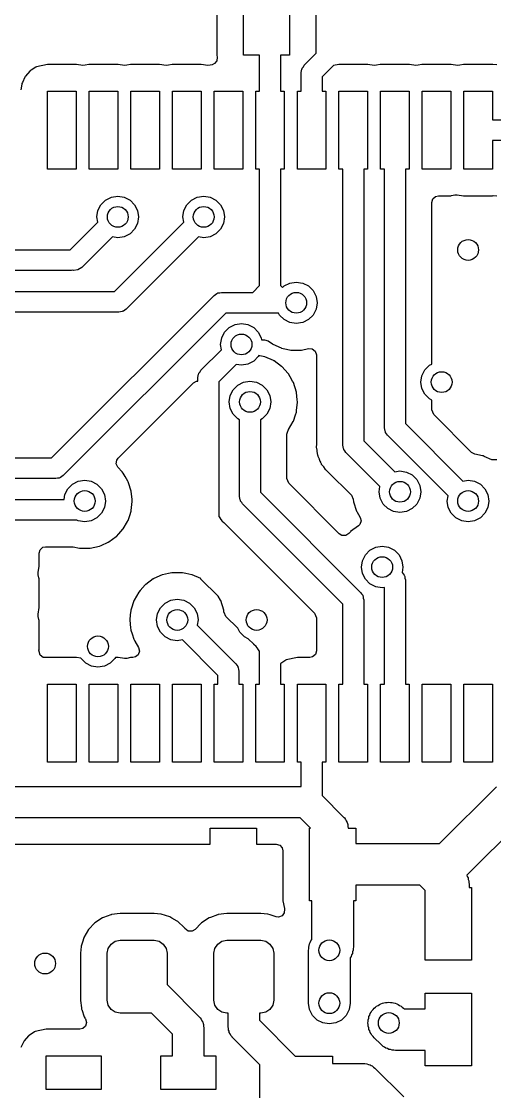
# Model space of a CAD drawing. Extents: x 0.01 to 3.57, y 0.02 to 1.96.
# Drawn here: x 2.294 to 2.652, y 0.691 to 1.501 of the extents above; entities that cross this region are included whole.
import ezdxf

# ---------------------------------------------------------------- set-up
doc = ezdxf.new("R2010")
doc.units = 0
doc.header["$MEASUREMENT"] = 0
doc.layers.add('BLACK', color=7, linetype='CONTINUOUS')

msp = doc.modelspace()

# ---------------------------------------------------------------- linework, layer by layer
at = {"layer": 'BLACK', "linetype": 'CONTINUOUS'}
for p, q in [((2.44134, 1.53022), (2.44134, 1.47522)), ((2.46154, 1.47522), (2.46154, 1.53022)), ((2.49654, 1.53022), (2.49654, 1.47522)), ((2.51673, 1.47655), (2.51673, 1.53022)), ((2.44134, 1.47522), (2.44166, 1.47372)), ((2.47382, 1.47522), (2.46154, 1.47522)), ((2.47382, 1.44795), (2.47382, 1.47522)), ((2.49654, 1.47522), (2.48957, 1.47522)), ((2.48957, 1.47522), (2.48957, 1.44795)), ((2.50762, 1.46744), (2.51673, 1.47655)), ((2.30462, 1.46608), (2.30108, 1.46381)), ((2.305, 1.46632), (2.30462, 1.46608)), ((2.30462, 1.46608), (2.30462, 1.46608)), ((2.31339, 1.46815), (2.305, 1.46632)), ((2.33504, 1.46815), (2.31339, 1.46815)), ((2.33521, 1.46812), (2.33504, 1.46815)), ((2.34008, 1.46742), (2.33521, 1.46812)), ((2.33521, 1.46812), (2.33521, 1.46812)), ((2.34184, 1.46749), (2.34008, 1.46742)), ((2.34462, 1.46809), (2.34184, 1.46749)), ((2.34488, 1.46815), (2.34462, 1.46809)), ((2.34462, 1.46809), (2.34462, 1.46809)), ((2.36654, 1.46815), (2.34488, 1.46815)), ((2.36671, 1.46812), (2.36654, 1.46815)), ((2.37158, 1.46742), (2.36671, 1.46812)), ((2.36671, 1.46812), (2.36671, 1.46812)), ((2.37334, 1.46749), (2.37158, 1.46742)), ((2.37612, 1.46809), (2.37334, 1.46749)), ((2.37638, 1.46815), (2.37612, 1.46809)), ((2.37612, 1.46809), (2.37612, 1.46809)), ((2.39803, 1.46815), (2.37638, 1.46815)), ((2.39821, 1.46812), (2.39803, 1.46815)), ((2.40307, 1.46742), (2.39821, 1.46812)), ((2.39821, 1.46812), (2.39821, 1.46812)), ((2.40483, 1.46749), (2.40307, 1.46742)), ((2.40761, 1.46809), (2.40483, 1.46749)), ((2.40787, 1.46815), (2.40761, 1.46809)), ((2.40761, 1.46809), (2.40761, 1.46809)), ((2.42953, 1.46815), (2.40787, 1.46815)), ((2.4297, 1.46812), (2.42953, 1.46815)), ((2.43457, 1.46742), (2.4297, 1.46812)), ((2.4297, 1.46812), (2.4297, 1.46812)), ((2.43633, 1.46749), (2.43457, 1.46742)), ((2.43787, 1.46782), (2.43633, 1.46749)), ((2.43979, 1.4687), (2.43787, 1.46782)), ((2.44146, 1.47094), (2.43979, 1.4687)), ((2.44166, 1.47372), (2.44146, 1.47094)), ((2.5061, 1.4653), (2.50692, 1.46632)), ((2.50692, 1.46632), (2.50762, 1.46744)), ((2.5297, 1.46724), (2.52106, 1.45861)), ((2.53386, 1.46815), (2.5297, 1.46724)), ((2.55551, 1.46815), (2.53386, 1.46815)), ((2.55569, 1.46812), (2.55551, 1.46815)), ((2.56055, 1.46742), (2.55569, 1.46812)), ((2.55569, 1.46812), (2.55569, 1.46812)), ((2.56231, 1.46749), (2.56055, 1.46742)), ((2.56509, 1.46809), (2.56231, 1.46749)), ((2.56535, 1.46815), (2.56509, 1.46809)), ((2.56509, 1.46809), (2.56509, 1.46809)), ((2.58701, 1.46815), (2.56535, 1.46815)), ((2.58718, 1.46812), (2.58701, 1.46815)), ((2.59205, 1.46742), (2.58718, 1.46812)), ((2.58718, 1.46812), (2.58718, 1.46812)), ((2.59381, 1.46749), (2.59205, 1.46742)), ((2.59659, 1.46809), (2.59381, 1.46749)), ((2.59685, 1.46815), (2.59659, 1.46809)), ((2.59659, 1.46809), (2.59659, 1.46809)), ((2.6185, 1.46815), (2.59685, 1.46815)), ((2.61868, 1.46812), (2.6185, 1.46815)), ((2.62354, 1.46742), (2.61868, 1.46812)), ((2.61868, 1.46812), (2.61868, 1.46812)), ((2.6253, 1.46749), (2.62354, 1.46742)), ((2.62809, 1.46809), (2.6253, 1.46749)), ((2.62835, 1.46815), (2.62809, 1.46809)), ((2.62809, 1.46809), (2.62809, 1.46809)), ((2.65, 1.46815), (2.62835, 1.46815)), ((2.65017, 1.46812), (2.65, 1.46815)), ((2.65018, 1.46812), (2.65017, 1.46812)), ((2.65323, 1.46768), (2.65018, 1.46812)), ((2.29625, 1.45855), (2.29441, 1.45453)), ((2.2964, 1.45887), (2.29625, 1.45855)), ((2.29625, 1.45855), (2.29625, 1.45855)), ((2.29663, 1.45914), (2.2964, 1.45887)), ((2.29993, 1.46295), (2.29663, 1.45914)), ((2.29663, 1.45914), (2.29663, 1.45914)), ((2.30016, 1.46322), (2.29993, 1.46295)), ((2.29993, 1.46295), (2.29993, 1.46295)), ((2.30108, 1.46381), (2.30016, 1.46322)), ((2.50531, 1.46188), (2.50561, 1.46317)), ((2.50531, 1.44795), (2.50531, 1.46188)), ((2.50561, 1.46317), (2.50576, 1.46447)), ((2.50576, 1.46447), (2.506, 1.46486)), ((2.506, 1.46486), (2.5061, 1.4653)), ((2.52106, 1.45861), (2.52106, 1.44795)), ((2.29396, 1.45329), (2.29332, 1.44886)), ((2.29401, 1.45364), (2.29396, 1.45329)), ((2.29441, 1.45453), (2.29401, 1.45364)), ((2.31339, 1.3889), (2.31339, 1.44795)), ((2.31339, 1.44795), (2.33504, 1.44795)), ((2.33504, 1.44795), (2.33504, 1.3889)), ((2.34488, 1.3889), (2.34488, 1.44795)), ((2.34488, 1.44795), (2.36654, 1.44795)), ((2.36654, 1.44795), (2.36654, 1.3889)), ((2.37638, 1.3889), (2.37638, 1.44795)), ((2.37638, 1.44795), (2.39803, 1.44795)), ((2.39803, 1.44795), (2.39803, 1.3889)), ((2.40787, 1.3889), (2.40787, 1.44795)), ((2.40787, 1.44795), (2.42953, 1.44795)), ((2.42953, 1.44795), (2.42953, 1.3889)), ((2.43937, 1.3889), (2.43937, 1.44795)), ((2.43937, 1.44795), (2.46102, 1.44795)), ((2.46102, 1.44795), (2.46102, 1.3889)), ((2.47087, 1.3889), (2.47087, 1.44795)), ((2.47087, 1.44795), (2.47382, 1.44795)), ((2.48957, 1.44795), (2.49252, 1.44795)), ((2.49252, 1.44795), (2.49252, 1.3889)), ((2.50236, 1.3889), (2.50236, 1.44795)), ((2.50236, 1.44795), (2.50531, 1.44795)), ((2.52106, 1.44795), (2.52402, 1.44795)), ((2.52402, 1.44795), (2.52402, 1.3889)), ((2.53386, 1.3889), (2.53386, 1.44795)), ((2.53386, 1.44795), (2.55551, 1.44795)), ((2.55551, 1.44795), (2.55551, 1.3889)), ((2.56535, 1.3889), (2.56535, 1.44795)), ((2.56535, 1.44795), (2.58701, 1.44795)), ((2.58701, 1.44795), (2.58701, 1.3889)), ((2.59685, 1.3889), (2.59685, 1.44795)), ((2.59685, 1.44795), (2.6185, 1.44795)), ((2.6185, 1.44795), (2.6185, 1.3889)), ((2.62835, 1.3889), (2.62835, 1.44795)), ((2.62835, 1.44795), (2.65, 1.44795)), ((2.65, 1.44795), (2.65, 1.4263)), ((2.65, 1.4263), (2.66249, 1.4263)), ((2.66575, 1.41055), (2.65, 1.41055)), ((2.65, 1.41055), (2.65, 1.3889)), ((2.33504, 1.3889), (2.31339, 1.3889)), ((2.36654, 1.3889), (2.34488, 1.3889)), ((2.39803, 1.3889), (2.37638, 1.3889)), ((2.42953, 1.3889), (2.40787, 1.3889)), ((2.46102, 1.3889), (2.43937, 1.3889)), ((2.47382, 1.3889), (2.47087, 1.3889)), ((2.47382, 1.30082), (2.47382, 1.3889)), ((2.49252, 1.3889), (2.48957, 1.3889)), ((2.48957, 1.3889), (2.48957, 1.30082)), ((2.52402, 1.3889), (2.50236, 1.3889)), ((2.53681, 1.3889), (2.53386, 1.3889)), ((2.53681, 1.18002), (2.53681, 1.3889)), ((2.55551, 1.3889), (2.55256, 1.3889)), ((2.55256, 1.3889), (2.55256, 1.18329)), ((2.56831, 1.3889), (2.56535, 1.3889)), ((2.56831, 1.19307), (2.56831, 1.3889)), ((2.58701, 1.3889), (2.58406, 1.3889)), ((2.58406, 1.3889), (2.58406, 1.19633)), ((2.6185, 1.3889), (2.59685, 1.3889)), ((2.65, 1.3889), (2.62835, 1.3889)), ((2.60697, 1.36825), (2.60904, 1.3687)), ((2.60904, 1.3687), (2.6185, 1.3687)), ((2.6185, 1.3687), (2.61905, 1.36882)), ((2.61905, 1.36882), (2.62155, 1.36936)), ((2.62155, 1.36936), (2.62331, 1.36943)), ((2.62331, 1.36943), (2.62817, 1.36873)), ((2.62817, 1.36873), (2.62817, 1.36873)), ((2.62817, 1.36873), (2.62835, 1.3687)), ((2.62835, 1.3687), (2.65, 1.3687)), ((2.65, 1.3687), (2.65055, 1.36882)), ((2.65055, 1.36882), (2.65334, 1.36862)), ((2.35156, 1.35758), (2.35379, 1.36197)), ((2.35379, 1.36197), (2.35728, 1.36546)), ((2.35728, 1.36546), (2.36167, 1.36769)), ((2.36167, 1.36769), (2.36654, 1.36846)), ((2.36654, 1.36846), (2.3714, 1.36769)), ((2.3714, 1.36769), (2.37579, 1.36546)), ((2.37579, 1.36546), (2.37928, 1.36197)), ((2.37928, 1.36197), (2.38151, 1.35758)), ((2.41656, 1.35758), (2.41879, 1.36197)), ((2.41879, 1.36197), (2.42228, 1.36546)), ((2.42228, 1.36546), (2.42667, 1.36769)), ((2.42667, 1.36769), (2.43154, 1.36846)), ((2.43154, 1.36846), (2.4364, 1.36769)), ((2.4364, 1.36769), (2.44079, 1.36546)), ((2.44079, 1.36546), (2.44428, 1.36197)), ((2.44428, 1.36197), (2.44651, 1.35758)), ((2.60407, 1.36374), (2.60486, 1.36642)), ((2.60407, 1.24137), (2.60407, 1.36374)), ((2.60486, 1.36642), (2.60697, 1.36825)), ((2.35079, 1.35272), (2.35156, 1.35758)), ((2.35142, 1.34873), (2.35079, 1.35272)), ((2.38151, 1.35758), (2.38228, 1.35272)), ((2.38228, 1.35272), (2.38151, 1.34785)), ((2.41579, 1.35272), (2.41656, 1.35758)), ((2.41642, 1.34873), (2.41579, 1.35272)), ((2.44651, 1.35758), (2.44728, 1.35272)), ((2.44728, 1.35272), (2.44651, 1.34785)), ((2.33056, 1.32787), (2.35142, 1.34873)), ((2.36406, 1.29638), (2.41642, 1.34873)), ((2.38151, 1.34785), (2.37928, 1.34346)), ((2.44651, 1.34785), (2.44428, 1.34346)), ((2.36255, 1.3376), (2.33938, 1.31442)), ((2.36654, 1.33697), (2.36255, 1.3376)), ((2.3714, 1.33774), (2.36654, 1.33697)), ((2.37579, 1.33998), (2.3714, 1.33774)), ((2.42755, 1.3376), (2.37288, 1.28293)), ((2.37928, 1.34346), (2.37579, 1.33998)), ((2.43154, 1.33697), (2.42755, 1.3376)), ((2.4364, 1.33774), (2.43154, 1.33697)), ((2.44079, 1.33998), (2.4364, 1.33774)), ((2.44428, 1.34346), (2.44079, 1.33998)), ((2.28681, 1.32787), (2.33056, 1.32787)), ((2.33154, 1.31213), (2.28681, 1.31213)), ((2.33247, 1.31234), (2.33154, 1.31213)), ((2.33293, 1.31218), (2.33247, 1.31234)), ((2.33641, 1.31256), (2.33293, 1.31218)), ((2.33938, 1.31442), (2.33641, 1.31256)), ((2.28681, 1.29638), (2.36406, 1.29638)), ((2.46859, 1.29559), (2.47382, 1.30082)), ((2.48957, 1.30082), (2.4911, 1.29928)), ((2.4911, 1.29928), (2.49228, 1.30046)), ((2.49228, 1.30046), (2.49667, 1.30269)), ((2.49667, 1.30269), (2.50154, 1.30346)), ((2.50154, 1.30346), (2.5064, 1.30269)), ((2.5064, 1.30269), (2.51079, 1.30046)), ((2.51079, 1.30046), (2.51428, 1.29697)), ((2.51428, 1.29697), (2.51651, 1.29258)), ((2.31646, 1.17039), (2.43936, 1.29329)), ((2.43936, 1.29329), (2.44048, 1.29399)), ((2.44048, 1.29399), (2.44151, 1.29481)), ((2.44151, 1.29481), (2.44195, 1.29491)), ((2.44195, 1.29491), (2.44233, 1.29515)), ((2.44233, 1.29515), (2.44364, 1.2953)), ((2.44364, 1.2953), (2.44492, 1.29559)), ((2.44492, 1.29559), (2.46859, 1.29559)), ((2.51651, 1.29258), (2.51728, 1.28772)), ((2.51728, 1.28772), (2.51651, 1.28285)), ((2.36732, 1.28063), (2.28681, 1.28063)), ((2.44818, 1.27984), (2.32528, 1.15694)), ((2.36861, 1.28092), (2.36732, 1.28063)), ((2.36991, 1.28107), (2.36861, 1.28092)), ((2.3703, 1.28131), (2.36991, 1.28107)), ((2.37074, 1.28141), (2.3703, 1.28131)), ((2.37177, 1.28223), (2.37074, 1.28141)), ((2.37288, 1.28293), (2.37177, 1.28223)), ((2.48809, 1.27984), (2.44818, 1.27984)), ((2.4888, 1.27846), (2.48809, 1.27984)), ((2.51651, 1.28285), (2.51428, 1.27846)), ((2.45524, 1.2712), (2.46011, 1.27197)), ((2.46011, 1.27197), (2.46498, 1.2712)), ((2.49228, 1.27498), (2.4888, 1.27846)), ((2.49667, 1.27274), (2.49228, 1.27498)), ((2.50154, 1.27197), (2.49667, 1.27274)), ((2.5064, 1.27274), (2.50154, 1.27197)), ((2.51079, 1.27498), (2.5064, 1.27274)), ((2.51428, 1.27846), (2.51079, 1.27498)), ((2.44513, 1.26109), (2.44737, 1.26548)), ((2.44737, 1.26548), (2.45085, 1.26896)), ((2.45085, 1.26896), (2.45524, 1.2712)), ((2.46498, 1.2712), (2.46937, 1.26896)), ((2.46937, 1.26896), (2.47285, 1.26548)), ((2.47285, 1.26548), (2.47509, 1.26109)), ((2.44436, 1.25622), (2.44513, 1.26109)), ((2.44499, 1.25224), (2.44436, 1.25622)), ((2.47509, 1.26109), (2.47529, 1.25982)), ((2.47529, 1.25982), (2.47746, 1.25982)), ((2.47746, 1.25982), (2.48038, 1.25888)), ((2.48038, 1.25888), (2.48355, 1.25657)), ((2.48355, 1.25657), (2.48379, 1.25646)), ((2.48379, 1.25646), (2.48379, 1.25646)), ((2.48379, 1.25646), (2.49004, 1.25368)), ((2.42947, 1.23672), (2.44499, 1.25224)), ((2.4733, 1.24785), (2.47285, 1.24696)), ((2.47397, 1.2477), (2.4733, 1.24785)), ((2.47765, 1.24692), (2.47397, 1.2477)), ((2.49004, 1.25368), (2.49042, 1.25351)), ((2.49042, 1.25351), (2.4941, 1.25273)), ((2.4941, 1.25273), (2.49752, 1.252)), ((2.49752, 1.252), (2.49752, 1.252)), ((2.49752, 1.252), (2.49778, 1.25195)), ((2.49778, 1.25195), (2.50529, 1.25195)), ((2.50529, 1.25195), (2.50555, 1.252)), ((2.50555, 1.252), (2.5108, 1.25312)), ((2.50555, 1.252), (2.50555, 1.252)), ((2.5108, 1.25312), (2.51359, 1.25291)), ((2.51359, 1.25291), (2.51582, 1.25122)), ((2.51582, 1.25122), (2.51679, 1.24827)), ((2.51679, 1.24827), (2.51679, 1.18105)), ((2.45613, 1.2411), (2.44291, 1.22789)), ((2.46011, 1.24047), (2.45613, 1.2411)), ((2.46498, 1.24124), (2.46011, 1.24047)), ((2.46937, 1.24348), (2.46498, 1.24124)), ((2.47285, 1.24696), (2.46937, 1.24348)), ((2.47789, 1.24682), (2.47765, 1.24692)), ((2.48428, 1.24397), (2.47789, 1.24682)), ((2.47789, 1.24682), (2.47789, 1.24682)), ((2.48452, 1.24386), (2.48428, 1.24397)), ((2.48428, 1.24397), (2.48428, 1.24397)), ((2.48473, 1.24371), (2.48452, 1.24386)), ((2.49039, 1.2396), (2.48473, 1.24371)), ((2.48473, 1.24371), (2.48473, 1.24371)), ((2.4906, 1.23944), (2.49039, 1.2396)), ((2.49039, 1.2396), (2.49039, 1.2396)), ((2.49077, 1.23925), (2.4906, 1.23944)), ((2.49512, 1.23442), (2.49077, 1.23925)), ((2.49077, 1.23925), (2.49077, 1.23925)), ((2.59879, 1.23697), (2.60228, 1.24046)), ((2.60228, 1.24046), (2.60407, 1.24137)), ((2.42717, 1.23116), (2.42746, 1.23245)), ((2.42717, 1.22835), (2.42717, 1.23116)), ((2.42746, 1.23245), (2.42761, 1.23375)), ((2.42761, 1.23375), (2.42785, 1.23414)), ((2.42785, 1.23414), (2.42795, 1.23458)), ((2.42795, 1.23458), (2.42877, 1.2356)), ((2.42877, 1.2356), (2.42947, 1.23672)), ((2.49563, 1.23386), (2.49512, 1.23442)), ((2.49684, 1.23177), (2.49563, 1.23386)), ((2.49876, 1.22843), (2.49684, 1.23177)), ((2.59579, 1.22772), (2.59656, 1.23258)), ((2.59656, 1.23258), (2.59879, 1.23697)), ((2.36679, 1.17014), (2.42373, 1.22708)), ((2.42373, 1.22708), (2.42618, 1.22842)), ((2.42618, 1.22842), (2.42717, 1.22835)), ((2.44291, 1.22789), (2.44291, 1.12608)), ((2.45379, 1.22197), (2.45728, 1.22546)), ((2.45728, 1.22546), (2.46167, 1.22769)), ((2.46167, 1.22769), (2.46654, 1.22846)), ((2.46654, 1.22846), (2.4714, 1.22769)), ((2.4714, 1.22769), (2.47579, 1.22546)), ((2.47579, 1.22546), (2.47928, 1.22197)), ((2.49939, 1.22734), (2.49876, 1.22843)), ((2.50171, 1.22019), (2.49939, 1.22734)), ((2.59656, 1.22285), (2.59579, 1.22772)), ((2.45079, 1.21272), (2.45156, 1.21758)), ((2.45156, 1.21758), (2.45379, 1.22197)), ((2.47928, 1.22197), (2.48151, 1.21758)), ((2.48151, 1.21758), (2.48228, 1.21272)), ((2.50174, 1.21994), (2.50171, 1.22019)), ((2.50234, 1.21425), (2.50174, 1.21994)), ((2.50174, 1.21994), (2.50174, 1.21994)), ((2.59879, 1.21846), (2.59656, 1.22285)), ((2.60228, 1.21498), (2.59879, 1.21846)), ((2.60407, 1.21406), (2.60228, 1.21498)), ((2.45156, 1.20785), (2.45079, 1.21272)), ((2.45379, 1.20346), (2.45156, 1.20785)), ((2.48151, 1.20785), (2.47928, 1.20346)), ((2.48228, 1.21272), (2.48151, 1.20785)), ((2.50181, 1.20616), (2.50247, 1.21246)), ((2.5025, 1.21272), (2.50234, 1.21425)), ((2.50247, 1.21246), (2.5025, 1.21272)), ((2.60407, 1.20668), (2.60407, 1.21406)), ((2.45728, 1.19998), (2.45379, 1.20346)), ((2.45866, 1.19927), (2.45728, 1.19998)), ((2.45866, 1.1411), (2.45866, 1.19927)), ((2.47579, 1.19998), (2.47441, 1.19927)), ((2.47441, 1.19927), (2.47441, 1.14436)), ((2.47928, 1.20346), (2.47579, 1.19998)), ((2.49939, 1.19809), (2.50094, 1.20286)), ((2.50094, 1.20286), (2.50163, 1.20499)), ((2.50163, 1.20499), (2.50171, 1.20524)), ((2.50163, 1.20499), (2.50163, 1.20499)), ((2.50171, 1.20524), (2.50181, 1.20616)), ((2.60553, 1.20317), (2.60407, 1.20668)), ((2.63416, 1.17454), (2.60553, 1.20317)), ((2.49443, 1.18836), (2.49538, 1.19127)), ((2.49538, 1.19127), (2.49546, 1.19138)), ((2.49546, 1.19138), (2.49563, 1.19158)), ((2.49563, 1.19158), (2.4958, 1.19187)), ((2.4958, 1.19187), (2.49926, 1.19786)), ((2.49926, 1.19786), (2.49939, 1.19809)), ((2.49926, 1.19786), (2.49926, 1.19786)), ((2.5686, 1.19179), (2.56831, 1.19307)), ((2.56875, 1.19048), (2.5686, 1.19179)), ((2.58406, 1.19633), (2.62755, 1.15283)), ((2.49443, 1.15471), (2.49443, 1.18836)), ((2.55256, 1.18329), (2.57603, 1.15981)), ((2.56899, 1.1901), (2.56875, 1.19048)), ((2.56909, 1.18966), (2.56899, 1.1901)), ((2.56991, 1.18863), (2.56909, 1.18966)), ((2.5706, 1.18751), (2.56991, 1.18863)), ((2.61642, 1.1417), (2.5706, 1.18751)), ((2.51678, 1.18071), (2.51663, 1.17855)), ((2.51663, 1.17855), (2.51707, 1.17608)), ((2.51679, 1.18105), (2.51678, 1.18071)), ((2.51707, 1.17608), (2.5171, 1.17582)), ((2.5171, 1.17582), (2.51741, 1.17332)), ((2.5371, 1.17874), (2.53681, 1.18002)), ((2.53725, 1.17744), (2.5371, 1.17874)), ((2.53749, 1.17705), (2.53725, 1.17744)), ((2.53759, 1.17661), (2.53749, 1.17705)), ((2.53841, 1.17558), (2.53759, 1.17661)), ((2.53911, 1.17447), (2.53841, 1.17558)), ((2.56489, 1.14868), (2.53911, 1.17447)), ((2.63663, 1.1732), (2.63416, 1.17454)), ((2.28681, 1.17039), (2.31646, 1.17039)), ((2.36541, 1.16584), (2.36575, 1.16861)), ((2.36575, 1.16861), (2.36679, 1.17014)), ((2.51741, 1.17332), (2.51751, 1.17304)), ((2.51751, 1.17304), (2.51754, 1.17294)), ((2.51754, 1.17294), (2.51771, 1.1723)), ((2.51771, 1.1723), (2.51774, 1.1722)), ((2.51774, 1.1722), (2.51779, 1.17191)), ((2.51779, 1.17191), (2.51791, 1.17163)), ((2.51791, 1.17163), (2.51791, 1.17163)), ((2.51791, 1.17163), (2.5188, 1.1696)), ((2.5188, 1.1696), (2.5189, 1.16936)), ((2.5189, 1.16936), (2.51947, 1.16786)), ((2.51947, 1.16786), (2.51979, 1.16701)), ((2.51979, 1.16701), (2.51996, 1.16676)), ((2.51996, 1.16676), (2.52001, 1.16667)), ((2.52001, 1.16667), (2.52033, 1.16609)), ((2.64239, 1.17197), (2.63663, 1.1732)), ((2.64265, 1.17192), (2.64239, 1.17197)), ((2.64239, 1.17197), (2.64239, 1.17197)), ((2.64289, 1.17182), (2.64265, 1.17192)), ((2.64364, 1.17148), (2.64289, 1.17182)), ((2.64289, 1.17182), (2.64289, 1.17182)), ((2.64941, 1.16891), (2.64364, 1.17148)), ((2.65316, 1.1688), (2.64941, 1.16891)), ((2.36662, 1.16332), (2.36541, 1.16584)), ((2.36977, 1.15981), (2.36662, 1.16332)), ((2.37063, 1.15886), (2.36977, 1.15981)), ((2.37214, 1.15624), (2.37063, 1.15886)), ((2.52033, 1.16609), (2.52039, 1.166)), ((2.52039, 1.166), (2.52051, 1.16573)), ((2.52051, 1.16573), (2.52204, 1.16373)), ((2.52204, 1.16373), (2.52219, 1.16352)), ((2.52219, 1.16352), (2.52344, 1.16169)), ((2.52344, 1.16169), (2.52344, 1.16169)), ((2.52344, 1.16169), (2.52361, 1.16145)), ((2.52361, 1.16145), (2.52534, 1.15991)), ((2.52534, 1.15991), (2.52555, 1.15971)), ((2.52555, 1.15971), (2.54321, 1.14205)), ((2.57603, 1.15981), (2.58001, 1.16045)), ((2.58001, 1.16045), (2.58488, 1.15967)), ((2.58488, 1.15967), (2.58927, 1.15744)), ((2.31972, 1.15465), (2.28681, 1.15465)), ((2.32101, 1.15494), (2.31972, 1.15465)), ((2.32231, 1.15508), (2.32101, 1.15494)), ((2.3227, 1.15532), (2.32231, 1.15508)), ((2.32314, 1.15542), (2.3227, 1.15532)), ((2.32417, 1.15624), (2.32314, 1.15542)), ((2.32528, 1.15694), (2.32417, 1.15624)), ((2.32879, 1.14697), (2.33228, 1.15046)), ((2.33228, 1.15046), (2.33667, 1.15269)), ((2.33667, 1.15269), (2.34154, 1.15346)), ((2.34154, 1.15346), (2.3464, 1.15269)), ((2.3464, 1.15269), (2.35079, 1.15046)), ((2.35079, 1.15046), (2.35428, 1.14697)), ((2.37421, 1.15266), (2.37214, 1.15624)), ((2.37439, 1.15234), (2.37421, 1.15266)), ((2.3752, 1.14986), (2.37439, 1.15234)), ((2.49588, 1.1512), (2.49443, 1.15471)), ((2.53412, 1.11297), (2.49588, 1.1512)), ((2.58927, 1.15744), (2.59275, 1.15395)), ((2.59275, 1.15395), (2.59499, 1.14956)), ((2.62755, 1.15283), (2.63154, 1.15346)), ((2.63154, 1.15346), (2.6364, 1.15269)), ((2.6364, 1.15269), (2.64079, 1.15046)), ((2.64079, 1.15046), (2.64428, 1.14697)), ((2.32597, 1.1389), (2.32656, 1.14258)), ((2.32656, 1.14258), (2.32879, 1.14697)), ((2.35428, 1.14697), (2.35651, 1.14258)), ((2.35651, 1.14258), (2.35728, 1.13772)), ((2.37623, 1.14668), (2.3752, 1.14986)), ((2.37671, 1.14519), (2.37623, 1.14668)), ((2.37674, 1.14494), (2.37671, 1.14519)), ((2.37735, 1.13911), (2.37674, 1.14494)), ((2.37674, 1.14494), (2.37674, 1.14494)), ((2.47441, 1.14436), (2.55026, 1.06851)), ((2.54321, 1.14205), (2.54464, 1.13906)), ((2.56426, 1.1447), (2.56489, 1.14868)), ((2.56504, 1.13983), (2.56426, 1.1447)), ((2.59499, 1.14956), (2.59576, 1.1447)), ((2.59576, 1.1447), (2.59499, 1.13983)), ((2.64428, 1.14697), (2.64651, 1.14258)), ((2.64651, 1.14258), (2.64728, 1.13772)), ((2.28681, 1.1389), (2.32597, 1.1389)), ((2.35728, 1.13772), (2.35651, 1.13285)), ((2.37675, 1.13056), (2.37747, 1.13746)), ((2.3775, 1.13772), (2.37735, 1.13911)), ((2.37747, 1.13746), (2.3775, 1.13772)), ((2.45895, 1.13982), (2.45866, 1.1411)), ((2.4591, 1.13851), (2.45895, 1.13982)), ((2.45934, 1.13813), (2.4591, 1.13851)), ((2.45944, 1.13769), (2.45934, 1.13813)), ((2.46026, 1.13666), (2.45944, 1.13769)), ((2.46096, 1.13554), (2.46026, 1.13666)), ((2.53681, 1.05969), (2.46096, 1.13554)), ((2.54464, 1.13906), (2.54483, 1.13722)), ((2.54483, 1.13722), (2.54716, 1.13007)), ((2.56727, 1.13544), (2.56504, 1.13983)), ((2.57076, 1.13196), (2.56727, 1.13544)), ((2.59275, 1.13544), (2.58927, 1.13196)), ((2.59499, 1.13983), (2.59275, 1.13544)), ((2.61579, 1.13772), (2.61642, 1.1417)), ((2.61656, 1.13285), (2.61579, 1.13772)), ((2.64728, 1.13772), (2.64651, 1.13285)), ((2.35428, 1.12846), (2.35079, 1.12498)), ((2.35651, 1.13285), (2.35428, 1.12846)), ((2.37439, 1.12309), (2.37561, 1.12684)), ((2.37561, 1.12684), (2.37663, 1.12999)), ((2.37663, 1.12999), (2.37671, 1.13024)), ((2.37663, 1.12999), (2.37663, 1.12999)), ((2.37671, 1.13024), (2.37675, 1.13056)), ((2.44291, 1.12608), (2.44389, 1.12481)), ((2.54716, 1.13007), (2.54729, 1.12984)), ((2.54729, 1.12984), (2.54729, 1.12984)), ((2.54729, 1.12984), (2.54989, 1.12533)), ((2.57515, 1.12972), (2.57076, 1.13196)), ((2.58001, 1.12895), (2.57515, 1.12972)), ((2.58488, 1.12972), (2.58001, 1.12895)), ((2.58927, 1.13196), (2.58488, 1.12972)), ((2.61879, 1.12846), (2.61656, 1.13285)), ((2.62228, 1.12498), (2.61879, 1.12846)), ((2.64428, 1.12846), (2.64079, 1.12498)), ((2.64651, 1.13285), (2.64428, 1.12846)), ((2.33484, 1.12315), (2.28681, 1.12315)), ((2.33555, 1.12331), (2.33484, 1.12315)), ((2.33667, 1.12274), (2.33555, 1.12331)), ((2.34154, 1.12197), (2.33667, 1.12274)), ((2.3464, 1.12274), (2.34154, 1.12197)), ((2.35079, 1.12498), (2.3464, 1.12274)), ((2.37063, 1.11658), (2.37384, 1.12213)), ((2.37384, 1.12213), (2.37426, 1.12286)), ((2.37426, 1.12286), (2.37439, 1.12309)), ((2.37426, 1.12286), (2.37426, 1.12286)), ((2.44389, 1.12481), (2.44404, 1.1246)), ((2.44404, 1.1246), (2.44529, 1.12277)), ((2.44529, 1.12277), (2.44529, 1.12277)), ((2.44529, 1.12277), (2.44546, 1.12253)), ((2.44546, 1.12253), (2.44664, 1.12148)), ((2.44664, 1.12148), (2.44719, 1.12099)), ((2.44719, 1.12099), (2.4474, 1.12079)), ((2.4474, 1.12079), (2.51534, 1.05285)), ((2.54851, 1.11883), (2.54268, 1.1146)), ((2.54964, 1.11997), (2.54851, 1.11883)), ((2.55055, 1.12261), (2.54964, 1.11997)), ((2.54989, 1.12533), (2.55055, 1.12261)), ((2.62667, 1.12274), (2.62228, 1.12498)), ((2.63154, 1.12197), (2.62667, 1.12274)), ((2.6364, 1.12274), (2.63154, 1.12197)), ((2.64079, 1.12498), (2.6364, 1.12274)), ((2.35973, 1.10672), (2.36539, 1.11084)), ((2.36539, 1.11084), (2.3656, 1.11099)), ((2.36539, 1.11084), (2.36539, 1.11084)), ((2.3656, 1.11099), (2.36735, 1.11294)), ((2.36735, 1.11294), (2.37046, 1.11638)), ((2.37046, 1.11638), (2.37063, 1.11658)), ((2.37046, 1.11638), (2.37046, 1.11638)), ((2.53614, 1.11174), (2.53412, 1.11297)), ((2.53893, 1.11169), (2.53614, 1.11174)), ((2.54131, 1.11316), (2.53893, 1.11169)), ((2.5423, 1.11425), (2.54131, 1.11316)), ((2.54247, 1.11444), (2.5423, 1.11425)), ((2.5423, 1.11425), (2.5423, 1.11425)), ((2.54268, 1.1146), (2.54247, 1.11444)), ((2.54268, 1.1146), (2.54268, 1.1146)), ((2.3078, 1.10085), (2.30991, 1.10268)), ((2.30991, 1.10268), (2.31197, 1.10313)), ((2.31197, 1.10313), (2.3317, 1.10313)), ((2.3317, 1.10313), (2.33273, 1.10302)), ((2.33273, 1.10302), (2.33752, 1.102)), ((2.33752, 1.102), (2.33752, 1.102)), ((2.33752, 1.102), (2.33778, 1.10195)), ((2.33778, 1.10195), (2.34529, 1.10195)), ((2.34529, 1.10195), (2.34555, 1.102)), ((2.34555, 1.102), (2.3491, 1.10276)), ((2.34555, 1.102), (2.34555, 1.102)), ((2.3491, 1.10276), (2.35265, 1.10351)), ((2.35265, 1.10351), (2.35393, 1.10408)), ((2.35393, 1.10408), (2.35928, 1.10646)), ((2.35928, 1.10646), (2.35952, 1.10657)), ((2.35928, 1.10646), (2.35928, 1.10646)), ((2.35952, 1.10657), (2.35973, 1.10672)), ((2.55728, 1.10046), (2.56167, 1.10269)), ((2.56167, 1.10269), (2.56654, 1.10346)), ((2.56654, 1.10346), (2.5714, 1.10269)), ((2.5714, 1.10269), (2.57579, 1.10046)), ((2.30701, 1.09817), (2.3078, 1.10085)), ((2.30701, 1.0887), (2.30701, 1.09817)), ((2.55156, 1.09258), (2.5538, 1.09697)), ((2.5538, 1.09697), (2.55728, 1.10046)), ((2.57579, 1.10046), (2.57928, 1.09697)), ((2.57928, 1.09697), (2.58151, 1.09258)), ((2.30628, 1.08366), (2.30698, 1.08853)), ((2.30698, 1.08853), (2.30701, 1.0887)), ((2.30698, 1.08853), (2.30698, 1.08853)), ((2.55079, 1.08772), (2.55156, 1.09258)), ((2.55156, 1.08285), (2.55079, 1.08772)), ((2.58151, 1.09258), (2.58228, 1.08772)), ((2.58228, 1.08772), (2.58165, 1.08373)), ((2.30635, 1.0819), (2.30628, 1.08366)), ((2.30686, 1.07954), (2.30635, 1.0819)), ((2.30701, 1.07886), (2.30686, 1.07954)), ((2.30701, 1.0572), (2.30701, 1.07886)), ((2.39334, 1.07871), (2.38768, 1.0746)), ((2.39355, 1.07886), (2.39334, 1.07871)), ((2.39334, 1.07871), (2.39334, 1.07871)), ((2.39379, 1.07897), (2.39355, 1.07886)), ((2.40018, 1.08182), (2.39379, 1.07897)), ((2.39379, 1.07897), (2.39379, 1.07897)), ((2.40042, 1.08192), (2.40018, 1.08182)), ((2.40018, 1.08182), (2.40018, 1.08182)), ((2.40495, 1.08288), (2.40042, 1.08192)), ((2.40752, 1.08343), (2.40495, 1.08288)), ((2.40778, 1.08348), (2.40752, 1.08343)), ((2.40752, 1.08343), (2.40752, 1.08343)), ((2.41529, 1.08348), (2.40778, 1.08348)), ((2.41555, 1.08343), (2.41529, 1.08348)), ((2.41812, 1.08288), (2.41555, 1.08343)), ((2.41555, 1.08343), (2.41555, 1.08343)), ((2.42265, 1.08192), (2.41812, 1.08288)), ((2.42289, 1.08182), (2.42265, 1.08192)), ((2.42926, 1.07898), (2.42289, 1.08182)), ((2.42289, 1.08182), (2.42289, 1.08182)), ((2.42946, 1.07865), (2.42926, 1.07898)), ((2.4425, 1.06561), (2.42946, 1.07865)), ((2.5538, 1.07846), (2.55156, 1.08285)), ((2.55728, 1.07498), (2.5538, 1.07846)), ((2.58165, 1.08373), (2.58176, 1.08363)), ((2.58176, 1.08363), (2.58246, 1.08251)), ((2.58246, 1.08251), (2.58328, 1.08149)), ((2.58328, 1.08149), (2.58338, 1.08104)), ((2.58338, 1.08104), (2.58362, 1.08066)), ((2.58362, 1.08066), (2.58376, 1.07935)), ((2.58376, 1.07935), (2.58406, 1.07807)), ((2.58406, 1.07807), (2.58406, 0.999134)), ((2.38346, 1.06998), (2.38244, 1.06886)), ((2.3873, 1.07425), (2.38346, 1.06998)), ((2.38747, 1.07444), (2.3873, 1.07425)), ((2.3873, 1.07425), (2.3873, 1.07425)), ((2.38768, 1.0746), (2.38747, 1.07444)), ((2.38768, 1.0746), (2.38768, 1.0746)), ((2.56167, 1.07274), (2.55728, 1.07498)), ((2.56654, 1.07197), (2.56167, 1.07274)), ((2.56831, 1.07225), (2.56654, 1.07197)), ((2.56831, 0.999134), (2.56831, 1.07225)), ((2.3786, 1.0621), (2.37656, 1.05583)), ((2.37868, 1.06234), (2.3786, 1.0621)), ((2.37895, 1.0628), (2.37868, 1.06234)), ((2.3806, 1.06566), (2.37895, 1.0628)), ((2.38244, 1.06886), (2.3806, 1.06566)), ((2.40228, 1.06046), (2.40667, 1.06269)), ((2.40667, 1.06269), (2.41154, 1.06346)), ((2.41154, 1.06346), (2.4164, 1.06269)), ((2.4164, 1.06269), (2.42079, 1.06046)), ((2.44413, 1.0628), (2.4425, 1.06561)), ((2.44439, 1.06234), (2.44413, 1.0628)), ((2.44671, 1.05519), (2.44439, 1.06234)), ((2.55026, 1.06851), (2.55096, 1.0674)), ((2.55096, 1.0674), (2.55178, 1.06637)), ((2.55178, 1.06637), (2.55188, 1.06593)), ((2.55188, 1.06593), (2.55212, 1.06554)), ((2.55212, 1.06554), (2.55227, 1.06423)), ((2.55227, 1.06423), (2.55256, 1.06295)), ((2.55256, 1.06295), (2.55256, 0.999134)), ((2.30628, 1.05216), (2.30698, 1.05703)), ((2.30698, 1.05703), (2.30701, 1.0572)), ((2.30698, 1.05703), (2.30698, 1.05703)), ((2.37633, 1.05494), (2.37598, 1.05159)), ((2.37636, 1.05519), (2.37633, 1.05494)), ((2.37633, 1.05494), (2.37633, 1.05494)), ((2.37656, 1.05583), (2.37636, 1.05519)), ((2.39656, 1.05258), (2.39879, 1.05697)), ((2.39879, 1.05697), (2.40228, 1.06046)), ((2.42079, 1.06046), (2.42428, 1.05697)), ((2.42428, 1.05697), (2.42651, 1.05258)), ((2.44674, 1.05494), (2.44671, 1.05519)), ((2.44679, 1.05449), (2.44674, 1.05494)), ((2.44674, 1.05494), (2.44674, 1.05494)), ((2.44688, 1.05363), (2.44679, 1.05449)), ((2.44691, 1.05336), (2.44688, 1.05363)), ((2.44833, 1.05037), (2.44691, 1.05336)), ((2.51534, 1.05285), (2.51679, 1.04934)), ((2.53681, 0.999134), (2.53681, 1.05969)), ((2.30635, 1.0504), (2.30628, 1.05216)), ((2.30687, 1.04798), (2.30635, 1.0504)), ((2.30701, 1.04736), (2.30687, 1.04798)), ((2.30701, 1.02571), (2.30701, 1.04736)), ((2.37598, 1.05159), (2.37557, 1.04772)), ((2.37557, 1.04772), (2.3756, 1.04746)), ((2.3756, 1.04746), (2.3762, 1.04173)), ((2.39579, 1.04772), (2.39656, 1.05258)), ((2.39656, 1.04285), (2.39579, 1.04772)), ((2.42651, 1.05258), (2.42728, 1.04772)), ((2.42728, 1.04772), (2.42665, 1.04373)), ((2.45729, 1.04141), (2.44833, 1.05037)), ((2.51679, 1.04934), (2.51679, 1.02429)), ((2.3762, 1.04173), (2.37636, 1.04024)), ((2.37636, 1.04024), (2.37644, 1.03999)), ((2.37644, 1.03999), (2.37644, 1.03999)), ((2.37644, 1.03999), (2.37736, 1.03716)), ((2.37736, 1.03716), (2.37868, 1.03309)), ((2.39879, 1.03846), (2.39656, 1.04285)), ((2.40228, 1.03498), (2.39879, 1.03846)), ((2.42665, 1.04373), (2.45577, 1.01461)), ((2.45879, 1.03846), (2.45729, 1.04141)), ((2.46228, 1.03498), (2.45879, 1.03846)), ((2.37868, 1.03309), (2.37881, 1.03286)), ((2.37881, 1.03286), (2.37881, 1.03286)), ((2.37881, 1.03286), (2.37947, 1.03172)), ((2.37947, 1.03172), (2.38232, 1.02679)), ((2.40667, 1.03274), (2.40228, 1.03498)), ((2.41154, 1.03197), (2.40667, 1.03274)), ((2.41552, 1.0326), (2.41154, 1.03197)), ((2.44232, 1.00579), (2.41552, 1.0326)), ((2.46522, 1.03348), (2.46228, 1.03498)), ((2.46933, 1.02937), (2.46522, 1.03348)), ((2.46954, 1.02917), (2.46933, 1.02937)), ((2.47127, 1.02763), (2.46954, 1.02917)), ((2.30687, 1.02476), (2.30698, 1.02553)), ((2.30781, 1.02109), (2.30687, 1.02476)), ((2.30698, 1.02553), (2.30701, 1.02571)), ((2.30698, 1.02553), (2.30698, 1.02553)), ((2.31005, 1.01941), (2.30781, 1.02109)), ((2.38207, 1.02141), (2.37987, 1.01969)), ((2.38299, 1.02406), (2.38207, 1.02141)), ((2.38232, 1.02679), (2.38233, 1.02677)), ((2.38233, 1.02677), (2.38299, 1.02406)), ((2.47198, 1.0266), (2.47127, 1.02763)), ((2.47269, 1.02556), (2.47198, 1.0266)), ((2.47284, 1.02535), (2.47269, 1.02556)), ((2.47382, 1.02408), (2.47284, 1.02535)), ((2.47382, 0.999134), (2.47382, 1.02408)), ((2.516, 1.02161), (2.51389, 1.01978)), ((2.51679, 1.02429), (2.516, 1.02161)), ((2.31284, 1.01921), (2.31005, 1.01941)), ((2.31339, 1.01933), (2.31284, 1.01921)), ((2.33504, 1.01933), (2.31339, 1.01933)), ((2.33521, 1.01931), (2.33504, 1.01933)), ((2.33861, 1.01882), (2.33521, 1.01931)), ((2.33521, 1.01931), (2.33521, 1.01931)), ((2.33879, 1.01846), (2.33861, 1.01882)), ((2.34228, 1.01498), (2.33879, 1.01846)), ((2.34667, 1.01274), (2.34228, 1.01498)), ((2.35154, 1.01197), (2.34667, 1.01274)), ((2.3564, 1.01274), (2.35154, 1.01197)), ((2.36079, 1.01498), (2.3564, 1.01274)), ((2.36428, 1.01846), (2.36079, 1.01498)), ((2.36472, 1.01933), (2.36428, 1.01846)), ((2.36654, 1.01933), (2.36472, 1.01933)), ((2.36671, 1.01931), (2.36654, 1.01933)), ((2.37158, 1.01861), (2.36671, 1.01931)), ((2.36671, 1.01931), (2.36671, 1.01931)), ((2.37334, 1.01867), (2.37158, 1.01861)), ((2.37612, 1.01927), (2.37334, 1.01867)), ((2.37638, 1.01933), (2.37612, 1.01927)), ((2.37612, 1.01927), (2.37612, 1.01927)), ((2.37803, 1.01933), (2.37638, 1.01933)), ((2.37987, 1.01969), (2.37803, 1.01933)), ((2.45577, 1.01461), (2.45647, 1.0135)), ((2.45647, 1.0135), (2.45729, 1.01247)), ((2.45729, 1.01247), (2.45739, 1.01203)), ((2.48977, 1.01481), (2.48957, 1.01467)), ((2.48957, 1.01467), (2.48957, 0.999134)), ((2.4936, 1.01727), (2.48977, 1.01481)), ((2.49397, 1.01751), (2.4936, 1.01727)), ((2.4936, 1.01727), (2.4936, 1.01727)), ((2.50236, 1.01933), (2.49397, 1.01751)), ((2.51183, 1.01933), (2.50236, 1.01933)), ((2.51389, 1.01978), (2.51183, 1.01933)), ((2.44232, 0.999134), (2.44232, 1.00579)), ((2.45739, 1.01203), (2.45763, 1.01164)), ((2.45763, 1.01164), (2.45778, 1.01034)), ((2.45778, 1.01034), (2.45807, 1.00906)), ((2.45807, 1.00906), (2.45807, 0.999134)), ((2.31339, 0.940079), (2.31339, 0.999134)), ((2.31339, 0.999134), (2.33504, 0.999134)), ((2.33504, 0.999134), (2.33504, 0.940079)), ((2.34488, 0.940079), (2.34488, 0.999134)), ((2.34488, 0.999134), (2.36654, 0.999134)), ((2.36654, 0.999134), (2.36654, 0.940079)), ((2.37638, 0.940079), (2.37638, 0.999134)), ((2.37638, 0.999134), (2.39803, 0.999134)), ((2.39803, 0.999134), (2.39803, 0.940079)), ((2.40787, 0.940079), (2.40787, 0.999134)), ((2.40787, 0.999134), (2.42953, 0.999134)), ((2.42953, 0.999134), (2.42953, 0.940079)), ((2.43937, 0.940079), (2.43937, 0.999134)), ((2.43937, 0.999134), (2.44232, 0.999134)), ((2.45807, 0.999134), (2.46102, 0.999134)), ((2.46102, 0.999134), (2.46102, 0.940079)), ((2.47087, 0.940079), (2.47087, 0.999134)), ((2.47087, 0.999134), (2.47382, 0.999134)), ((2.48957, 0.999134), (2.49252, 0.999134)), ((2.49252, 0.999134), (2.49252, 0.940079)), ((2.50236, 0.940079), (2.50236, 0.999134)), ((2.50236, 0.999134), (2.52402, 0.999134)), ((2.52402, 0.999134), (2.52402, 0.940079)), ((2.53386, 0.940079), (2.53386, 0.999134)), ((2.53386, 0.999134), (2.53681, 0.999134)), ((2.55256, 0.999134), (2.55551, 0.999134)), ((2.55551, 0.999134), (2.55551, 0.940079)), ((2.56535, 0.940079), (2.56535, 0.999134)), ((2.56535, 0.999134), (2.56831, 0.999134)), ((2.58406, 0.999134), (2.58701, 0.999134)), ((2.58701, 0.999134), (2.58701, 0.940079)), ((2.59685, 0.940079), (2.59685, 0.999134)), ((2.59685, 0.999134), (2.6185, 0.999134)), ((2.6185, 0.999134), (2.6185, 0.940079)), ((2.62835, 0.940079), (2.62835, 0.999134)), ((2.62835, 0.999134), (2.65, 0.999134)), ((2.65, 0.999134), (2.65, 0.940079)), ((2.33504, 0.940079), (2.31339, 0.940079)), ((2.36654, 0.940079), (2.34488, 0.940079)), ((2.39803, 0.940079), (2.37638, 0.940079)), ((2.42953, 0.940079), (2.40787, 0.940079)), ((2.46102, 0.940079), (2.43937, 0.940079)), ((2.49252, 0.940079), (2.47087, 0.940079)), ((2.50531, 0.940079), (2.50236, 0.940079)), ((2.50531, 0.921713), (2.50531, 0.940079)), ((2.52402, 0.940079), (2.52106, 0.940079)), ((2.52106, 0.940079), (2.52106, 0.914892)), ((2.55551, 0.940079), (2.53386, 0.940079)), ((2.58701, 0.940079), (2.56535, 0.940079)), ((2.6185, 0.940079), (2.59685, 0.940079)), ((2.65, 0.940079), (2.62835, 0.940079)), ((2.26424, 0.921713), (2.50531, 0.921713)), ((2.61001, 0.878465), (2.6529, 0.921352)), ((2.52106, 0.914892), (2.53739, 0.898568)), ((2.50446, 0.898091), (2.25935, 0.898091)), ((2.51233, 0.890217), (2.50446, 0.898091)), ((2.53739, 0.898568), (2.53764, 0.898261)), ((2.53764, 0.898261), (2.53779, 0.89815)), ((2.53779, 0.89815), (2.53795, 0.897884)), ((2.53795, 0.897884), (2.53885, 0.896787)), ((2.53885, 0.896787), (2.53937, 0.895583)), ((2.53937, 0.895583), (2.54005, 0.894468)), ((2.54005, 0.894468), (2.54021, 0.893613)), ((2.54021, 0.893613), (2.54056, 0.892813)), ((2.54056, 0.892813), (2.54061, 0.891504)), ((2.54061, 0.891504), (2.54085, 0.890217)), ((2.67056, 0.894469), (2.63066, 0.854572)), ((2.43654, 0.878071), (2.43654, 0.890217)), ((2.43654, 0.890217), (2.47154, 0.890217)), ((2.47154, 0.890217), (2.47154, 0.878071)), ((2.51154, 0.835217), (2.51154, 0.890217)), ((2.51154, 0.890217), (2.51233, 0.890217)), ((2.54085, 0.890217), (2.54654, 0.890217)), ((2.54654, 0.890217), (2.54654, 0.878465)), ((2.26288, 0.878071), (2.43654, 0.878071)), ((2.47154, 0.878071), (2.48638, 0.878071)), ((2.48638, 0.878071), (2.48906, 0.877283)), ((2.48906, 0.877283), (2.49089, 0.875171)), ((2.49089, 0.875171), (2.49134, 0.87311)), ((2.54654, 0.878465), (2.61001, 0.878465)), ((2.49134, 0.87311), (2.49134, 0.835217)), ((2.63066, 0.854572), (2.63095, 0.853687)), ((2.63095, 0.853687), (2.63151, 0.852583)), ((2.63151, 0.852583), (2.63171, 0.851359)), ((2.63171, 0.851359), (2.63209, 0.85018)), ((2.59501, 0.846969), (2.54654, 0.846969)), ((2.54654, 0.846969), (2.54654, 0.835217)), ((2.59904, 0.842945), (2.59501, 0.846969)), ((2.59904, 0.790217), (2.59904, 0.842945)), ((2.63209, 0.85018), (2.63209, 0.848941)), ((2.63209, 0.848941), (2.63228, 0.847717)), ((2.63228, 0.847717), (2.63228, 0.845217)), ((2.63228, 0.845217), (2.63404, 0.845217)), ((2.63404, 0.845217), (2.63404, 0.790217)), ((2.49134, 0.835217), (2.49264, 0.829239)), ((2.51329, 0.835217), (2.51154, 0.835217)), ((2.51329, 0.805977), (2.51329, 0.835217)), ((2.54654, 0.835217), (2.54478, 0.835217)), ((2.54478, 0.835217), (2.54478, 0.800217)), ((2.49272, 0.828851), (2.49252, 0.826063)), ((2.49264, 0.829239), (2.49272, 0.828851)), ((2.34912, 0.818478), (2.34433, 0.813427)), ((2.35494, 0.822293), (2.34912, 0.818478)), ((2.35584, 0.822623), (2.35494, 0.822293)), ((2.3612, 0.824568), (2.35584, 0.822623)), ((2.36148, 0.824667), (2.3612, 0.824568)), ((2.36176, 0.8247), (2.36148, 0.824667)), ((2.36824, 0.825456), (2.36176, 0.8247)), ((2.36839, 0.825472), (2.36824, 0.825456)), ((2.36824, 0.825456), (2.36824, 0.825456)), ((2.39398, 0.825472), (2.36839, 0.825472)), ((2.39409, 0.825463), (2.39398, 0.825472)), ((2.39904, 0.82502), (2.39409, 0.825463)), ((2.39409, 0.825463), (2.39409, 0.825463)), ((2.3993, 0.824998), (2.39904, 0.82502)), ((2.39904, 0.82502), (2.39904, 0.82502)), ((2.40595, 0.822981), (2.3993, 0.824998)), ((2.40755, 0.822053), (2.40595, 0.822981)), ((2.41135, 0.819847), (2.40755, 0.822053)), ((2.41197, 0.819487), (2.41135, 0.819847)), ((2.41218, 0.819288), (2.41197, 0.819487)), ((2.41642, 0.815276), (2.41218, 0.819288)), ((2.41218, 0.819288), (2.41218, 0.819288)), ((2.42963, 0.818269), (2.42511, 0.813497)), ((2.42983, 0.818478), (2.42963, 0.818269)), ((2.43564, 0.822293), (2.42983, 0.818478)), ((2.43655, 0.822623), (2.43564, 0.822293)), ((2.44191, 0.824568), (2.43655, 0.822623)), ((2.44218, 0.824667), (2.44191, 0.824568)), ((2.44247, 0.8247), (2.44218, 0.824667)), ((2.44895, 0.825456), (2.44247, 0.8247)), ((2.44909, 0.825472), (2.44895, 0.825456)), ((2.44895, 0.825456), (2.44895, 0.825456)), ((2.47469, 0.825472), (2.44909, 0.825472)), ((2.47479, 0.825463), (2.47469, 0.825472)), ((2.47975, 0.82502), (2.47479, 0.825463)), ((2.47479, 0.825463), (2.47479, 0.825463)), ((2.48, 0.824998), (2.47975, 0.82502)), ((2.47975, 0.82502), (2.47975, 0.82502)), ((2.48178, 0.82446), (2.48, 0.824998)), ((2.48644, 0.823049), (2.48178, 0.82446)), ((2.48823, 0.822849), (2.48644, 0.823049)), ((2.49085, 0.823826), (2.48823, 0.822849)), ((2.49252, 0.826063), (2.49085, 0.823826)), ((2.34433, 0.813427), (2.34084, 0.807411)), ((2.41702, 0.814702), (2.41642, 0.815276)), ((2.41736, 0.814189), (2.41702, 0.814702)), ((2.4199, 0.812216), (2.41736, 0.814189)), ((2.42269, 0.812092), (2.4199, 0.812216)), ((2.42511, 0.813497), (2.42269, 0.812092)), ((2.33978, 0.803905), (2.33882, 0.800753)), ((2.34075, 0.807135), (2.33978, 0.803905)), ((2.34084, 0.807411), (2.34075, 0.807136)), ((2.34075, 0.807136), (2.34075, 0.807135)), ((2.35929, 0.7992), (2.36143, 0.802393)), ((2.36143, 0.802393), (2.36462, 0.804526)), ((2.36462, 0.804526), (2.36839, 0.805276)), ((2.36839, 0.805276), (2.39398, 0.805276)), ((2.39398, 0.805276), (2.39774, 0.804526)), ((2.39774, 0.804526), (2.40094, 0.802393)), ((2.40094, 0.802393), (2.40307, 0.7992)), ((2.44, 0.7992), (2.44213, 0.802393)), ((2.44213, 0.802393), (2.44533, 0.804526)), ((2.44533, 0.804526), (2.44909, 0.805276)), ((2.44909, 0.805276), (2.47469, 0.805276)), ((2.47469, 0.805276), (2.47845, 0.804526)), ((2.47845, 0.804526), (2.48164, 0.802393)), ((2.48164, 0.802393), (2.48378, 0.7992)), ((2.51136, 0.801359), (2.51156, 0.802583)), ((2.51156, 0.802583), (2.51212, 0.803687)), ((2.51212, 0.803687), (2.5125, 0.804866)), ((2.5125, 0.804866), (2.51323, 0.805869)), ((2.51323, 0.805869), (2.51329, 0.805977)), ((2.33837, 0.795669), (2.33835, 0.795433)), ((2.33835, 0.795433), (2.33835, 0.76)), ((2.3388, 0.800499), (2.33837, 0.795669)), ((2.33882, 0.800753), (2.3388, 0.800499)), ((2.3388, 0.800499), (2.3388, 0.800499)), ((2.35854, 0.795433), (2.35929, 0.7992)), ((2.35854, 0.76), (2.35854, 0.795433)), ((2.40307, 0.7992), (2.40382, 0.795433)), ((2.40382, 0.795433), (2.40382, 0.771782)), ((2.43925, 0.795433), (2.44, 0.7992)), ((2.43925, 0.76), (2.43925, 0.795433)), ((2.48378, 0.7992), (2.48453, 0.795433)), ((2.48453, 0.795433), (2.48453, 0.76)), ((2.51079, 0.797717), (2.51098, 0.798941)), ((2.51079, 0.757717), (2.51079, 0.797717)), ((2.51098, 0.80018), (2.51136, 0.801359)), ((2.51098, 0.798941), (2.51098, 0.80018)), ((2.54345, 0.794246), (2.54307, 0.793067)), ((2.54401, 0.79535), (2.54345, 0.794246)), ((2.54421, 0.796574), (2.54401, 0.79535)), ((2.54459, 0.797753), (2.54421, 0.796574)), ((2.54478, 0.800217), (2.54459, 0.798993)), ((2.54459, 0.798993), (2.54459, 0.797753)), ((2.54234, 0.792064), (2.54228, 0.791956)), ((2.54228, 0.791956), (2.54228, 0.757717)), ((2.54307, 0.793067), (2.54234, 0.792064)), ((2.63404, 0.790217), (2.59904, 0.790217)), ((2.40382, 0.771782), (2.42819, 0.747407)), ((2.59904, 0.753465), (2.59904, 0.765217)), ((2.59904, 0.765217), (2.63404, 0.765217)), ((2.63404, 0.765217), (2.63404, 0.710217)), ((2.33835, 0.76), (2.33836, 0.759857)), ((2.33836, 0.759857), (2.33836, 0.759857)), ((2.33836, 0.759857), (2.33902, 0.754263)), ((2.33902, 0.754263), (2.33915, 0.753089)), ((2.35929, 0.756233), (2.35854, 0.76)), ((2.36143, 0.75304), (2.35929, 0.756233)), ((2.44, 0.756233), (2.43925, 0.76)), ((2.44213, 0.75304), (2.44, 0.756233)), ((2.48378, 0.756233), (2.48164, 0.75304)), ((2.48453, 0.76), (2.48378, 0.756233)), ((2.51156, 0.75285), (2.51079, 0.757717)), ((2.54228, 0.757717), (2.54151, 0.75285)), ((2.55967, 0.752849), (2.5604, 0.753852)), ((2.5604, 0.753852), (2.5614, 0.754581)), ((2.5614, 0.754581), (2.56228, 0.755457)), ((2.56228, 0.755457), (2.56338, 0.75602)), ((2.56338, 0.75602), (2.56439, 0.756748)), ((2.56439, 0.756748), (2.56556, 0.757131)), ((2.56556, 0.757131), (2.56667, 0.757694)), ((2.56667, 0.757694), (2.56789, 0.757888)), ((2.56789, 0.757888), (2.56907, 0.758271)), ((2.56907, 0.758271), (2.57031, 0.758271)), ((2.57031, 0.758271), (2.57154, 0.758465)), ((2.57154, 0.758465), (2.57276, 0.758271)), ((2.57276, 0.758271), (2.574, 0.758271)), ((2.574, 0.758271), (2.57518, 0.757888)), ((2.57518, 0.757888), (2.5764, 0.757694)), ((2.5764, 0.757694), (2.57751, 0.757131)), ((2.57751, 0.757131), (2.57868, 0.756748)), ((2.57868, 0.756748), (2.57969, 0.75602)), ((2.57969, 0.75602), (2.58079, 0.755457)), ((2.58079, 0.755457), (2.58167, 0.754581)), ((2.58167, 0.754581), (2.58267, 0.753852)), ((2.58267, 0.753852), (2.58306, 0.753465)), ((2.58306, 0.753465), (2.59904, 0.753465)), ((2.33915, 0.753089), (2.33925, 0.752819)), ((2.33925, 0.752819), (2.34119, 0.74748)), ((2.34119, 0.74748), (2.34153, 0.74655)), ((2.34153, 0.74655), (2.34168, 0.746309)), ((2.34168, 0.746309), (2.34168, 0.746309)), ((2.34168, 0.746309), (2.34202, 0.745791)), ((2.34202, 0.745791), (2.34284, 0.743116)), ((2.36462, 0.750907), (2.36143, 0.75304)), ((2.36839, 0.750157), (2.36462, 0.750907)), ((2.39204, 0.750157), (2.36839, 0.750157)), ((2.40803, 0.734163), (2.39204, 0.750157)), ((2.42819, 0.747407), (2.42845, 0.7471)), ((2.42845, 0.7471), (2.42859, 0.746989)), ((2.42859, 0.746989), (2.42876, 0.746722)), ((2.42876, 0.746722), (2.42966, 0.745626)), ((2.42966, 0.745626), (2.43017, 0.744422)), ((2.44533, 0.750907), (2.44213, 0.75304)), ((2.44909, 0.750157), (2.44533, 0.750907)), ((2.45008, 0.750157), (2.44909, 0.750157)), ((2.45008, 0.739862), (2.45008, 0.750157)), ((2.47469, 0.750157), (2.4737, 0.750157)), ((2.4737, 0.750157), (2.4737, 0.744754)), ((2.47845, 0.750907), (2.47469, 0.750157)), ((2.48164, 0.75304), (2.47845, 0.750907)), ((2.5138, 0.74846), (2.51156, 0.75285)), ((2.51728, 0.744976), (2.5138, 0.74846)), ((2.53928, 0.74846), (2.53579, 0.744976)), ((2.54151, 0.75285), (2.53928, 0.74846)), ((2.55598, 0.74518), (2.55636, 0.746359)), ((2.55598, 0.743941), (2.55598, 0.74518)), ((2.55636, 0.746359), (2.55656, 0.747583)), ((2.55656, 0.747583), (2.55712, 0.748687)), ((2.55712, 0.748687), (2.5575, 0.749866)), ((2.5575, 0.749866), (2.55823, 0.750869)), ((2.55823, 0.750869), (2.55879, 0.751973)), ((2.55879, 0.751973), (2.55967, 0.752849)), ((2.31236, 0.73811), (2.30397, 0.736285)), ((2.33788, 0.73811), (2.31236, 0.73811)), ((2.33998, 0.738578), (2.33788, 0.73811)), ((2.34207, 0.740427), (2.33998, 0.738578)), ((2.34284, 0.743116), (2.34207, 0.740427)), ((2.43017, 0.744422), (2.43086, 0.743307)), ((2.43086, 0.743307), (2.43102, 0.742452)), ((2.43102, 0.742452), (2.43136, 0.741652)), ((2.43136, 0.741652), (2.43141, 0.740343)), ((2.43141, 0.740343), (2.43165, 0.739055)), ((2.43165, 0.739055), (2.43165, 0.717913)), ((2.45032, 0.738575), (2.45008, 0.739862)), ((2.45037, 0.737266), (2.45032, 0.738575)), ((2.45071, 0.736466), (2.45037, 0.737266)), ((2.4737, 0.744754), (2.50074, 0.717717)), ((2.52167, 0.742739), (2.51728, 0.744976)), ((2.52654, 0.741969), (2.52167, 0.742739)), ((2.5314, 0.742739), (2.52654, 0.741969)), ((2.53579, 0.744976), (2.5314, 0.742739)), ((2.55579, 0.742717), (2.55598, 0.743941)), ((2.55598, 0.741492), (2.55579, 0.742717)), ((2.55598, 0.740253), (2.55598, 0.741492)), ((2.55636, 0.739074), (2.55598, 0.740253)), ((2.55656, 0.73785), (2.55636, 0.739074)), ((2.55712, 0.736746), (2.55656, 0.73785)), ((2.2956, 0.729101), (2.29537, 0.728833)), ((2.2989, 0.732909), (2.2956, 0.729101)), ((2.2956, 0.729101), (2.2956, 0.729101)), ((2.29914, 0.733177), (2.2989, 0.732909)), ((2.2989, 0.732909), (2.2989, 0.732909)), ((2.29943, 0.733369), (2.29914, 0.733177)), ((2.3036, 0.736045), (2.29943, 0.733369)), ((2.30397, 0.736285), (2.3036, 0.736045)), ((2.3036, 0.736045), (2.3036, 0.736045)), ((2.40803, 0.717913), (2.40803, 0.734163)), ((2.45087, 0.73561), (2.45071, 0.736466)), ((2.45156, 0.734495), (2.45087, 0.73561)), ((2.45207, 0.733292), (2.45156, 0.734495)), ((2.45298, 0.732195), (2.45207, 0.733292)), ((2.45314, 0.731929), (2.45298, 0.732195)), ((2.45329, 0.731818), (2.45314, 0.731929)), ((2.45354, 0.731511), (2.45329, 0.731818)), ((2.47404, 0.711013), (2.45354, 0.731511)), ((2.5575, 0.735567), (2.55712, 0.736746)), ((2.55823, 0.734564), (2.5575, 0.735567)), ((2.55879, 0.73346), (2.55823, 0.734564)), ((2.55967, 0.732584), (2.55879, 0.73346)), ((2.5604, 0.731581), (2.55967, 0.732584)), ((2.5654, 0.726581), (2.5604, 0.731581)), ((2.29537, 0.728833), (2.29328, 0.724251)), ((2.5664, 0.725852), (2.5654, 0.726581)), ((2.56728, 0.724976), (2.5664, 0.725852)), ((2.56838, 0.724413), (2.56728, 0.724976)), ((2.56939, 0.723685), (2.56838, 0.724413)), ((2.57056, 0.723302), (2.56939, 0.723685)), ((2.57167, 0.722739), (2.57056, 0.723302)), ((2.57289, 0.722545), (2.57167, 0.722739)), ((2.57407, 0.722162), (2.57289, 0.722545)), ((2.57531, 0.722162), (2.57407, 0.722162)), ((2.57654, 0.721969), (2.57531, 0.722162)), ((2.59904, 0.721969), (2.57654, 0.721969)), ((2.59904, 0.710217), (2.59904, 0.721969)), ((2.31236, 0.692323), (2.31236, 0.717913)), ((2.31236, 0.717913), (2.35409, 0.717913)), ((2.35409, 0.717913), (2.35409, 0.692323)), ((2.39898, 0.692323), (2.39898, 0.717913)), ((2.39898, 0.717913), (2.40803, 0.717913)), ((2.43165, 0.717913), (2.44071, 0.717913)), ((2.44071, 0.717913), (2.44071, 0.692323)), ((2.50074, 0.717717), (2.52904, 0.717717)), ((2.52904, 0.717717), (2.52904, 0.712028)), ((2.47404, 0.682717), (2.47404, 0.711013)), ((2.52904, 0.712028), (2.55266, 0.712028)), ((2.55266, 0.712028), (2.55305, 0.711989)), ((2.55305, 0.711989), (2.55323, 0.712013)), ((2.55323, 0.712013), (2.55354, 0.711941)), ((2.55354, 0.711941), (2.55495, 0.711803)), ((2.55495, 0.711803), (2.55617, 0.711317)), ((2.55617, 0.711317), (2.55744, 0.711015)), ((2.55744, 0.711015), (2.55816, 0.710523)), ((2.55816, 0.710523), (2.55897, 0.7102)), ((2.55897, 0.7102), (2.55993, 0.709309)), ((2.55993, 0.709309), (2.56101, 0.708568)), ((2.56101, 0.708568), (2.58281, 0.686772)), ((2.63404, 0.710217), (2.59904, 0.710217)), ((2.35409, 0.692323), (2.31236, 0.692323)), ((2.44071, 0.692323), (2.39898, 0.692323))]:
    msp.add_line(p, q, dxfattribs=at)
at = {"layer": 'BLACK'}
for centre in [(2.36654, 1.35272), (2.43154, 1.35272), (2.63154, 1.32772), (2.50154, 1.28772), (2.46011, 1.25622), (2.61154, 1.22772), (2.46654, 1.21272), (2.58001, 1.1447), (2.34154, 1.13772), (2.63154, 1.13772), (2.56654, 1.08772), (2.41154, 1.04772), (2.47154, 1.04772), (2.35154, 1.02772), (2.52654, 0.797717), (2.31154, 0.787717), (2.52654, 0.757717), (2.57154, 0.742717)]:
    msp.add_circle(centre, 0.007874, dxfattribs=at)

doc.saveas('drawing.dxf')
